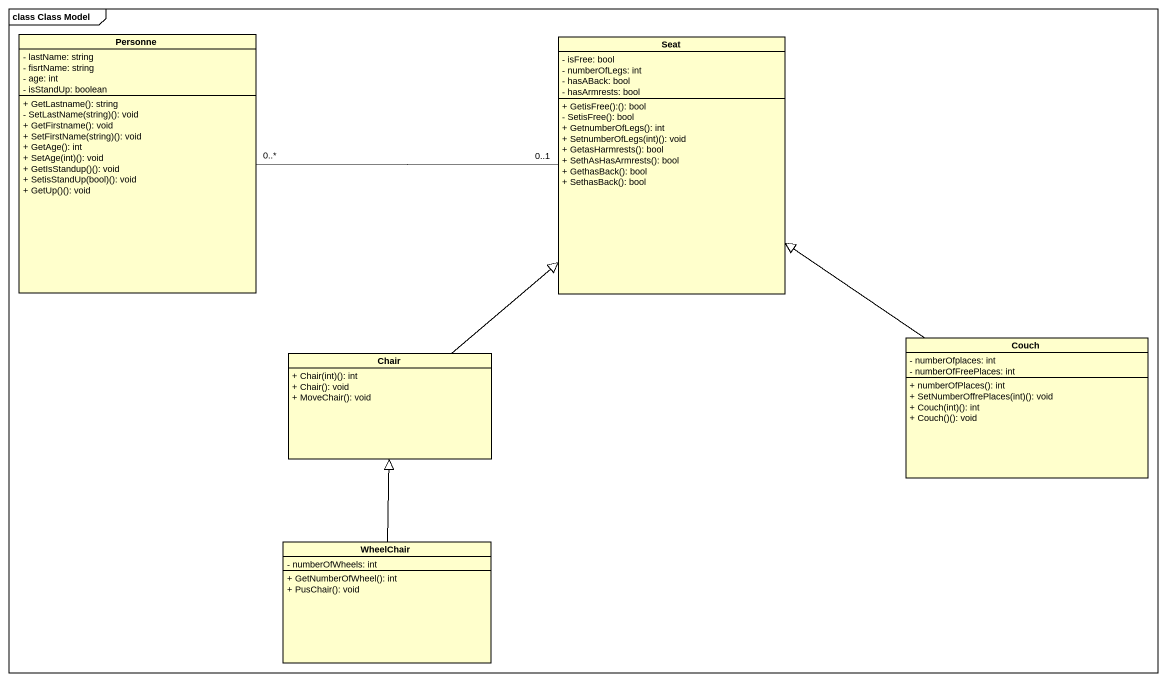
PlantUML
@startuml
mainframe class Class Model
hide circle
hide empty members
skinparam classAttributeIconSize 0
class Personne {
  - lastName: string
  - fisrtName: string
  - age: int
  - isStandUp: boolean
  + GetLastname(): string
  - SetLastName(string)(): void
  + GetFirstname(): void
  + SetFirstName(string)(): void
  + GetAge(): int
  + SetAge(int)(): void
  + GetIsStandup()(): void
  + SetisStandUp(bool)(): void
  + GetUp()(): void
}
class Seat {
  - isFree: bool
  - numberOfLegs: int
  - hasABack: bool
  - hasArmrests: bool
  + GetisFree():(): bool
  - SetisFree(): bool
  + GetnumberOfLegs(): int
  + SetnumberOfLegs(int)(): void
  + GetasHarmrests(): bool
  + SethAsHasArmrests(): bool
  + GethasBack(): bool
  + SethasBack(): bool
}
class Chair {
  + Chair(int)(): int
  + Chair(): void
  + MoveChair(): void
}
class Couch {
  - numberOfplaces: int
  - numberOfFreePlaces: int
  + numberOfPlaces(): int
  + SetNumberOffrePlaces(int)(): void
  + Couch(int)(): int
  + Couch()(): void
}
class WheelChair {
  - numberOfWheels: int
  + GetNumberOfWheel(): int
  + PusChair(): void
}
Seat "0..1" -left- "0..*" Personne
Chair -up-|> Seat
Couch -up-|> Seat
WheelChair -up-|> Chair
@enduml
